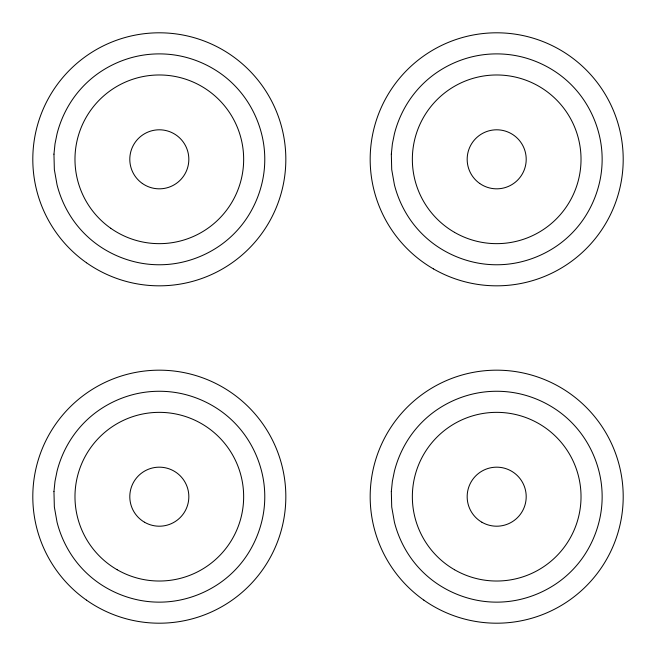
<?xml version="1.0" encoding="UTF-8"?>
<svg xmlns="http://www.w3.org/2000/svg" width="656" height="656" viewBox="0 0 656 656"><rect width="100%" height="100%" fill="white"/><g stroke="black" fill="none" stroke-linecap="round" stroke-linejoin="round"><path stroke-width="0.98" d="M53.956 154.144L54.35 169.625L57.064 184.894A108.371 108.371 0 0 0 68.921 213.528C77.703 228.37 90.257 240.924 105.108 249.715A108.306 108.306 0 0 0 133.726 261.564C150.437 265.844 168.19 265.836 184.902 261.564A108.306 108.306 0 0 0 213.52 249.715C228.37 240.924 240.924 228.37 249.706 213.528A108.371 108.371 0 0 0 261.564 184.894C265.852 168.19 265.844 150.437 261.564 133.734A108.371 108.371 0 0 0 249.698 105.116C241.777 91.766 230.855 80.229 217.915 71.66A107.371 107.371 0 0 0 184.91 57.047C168.19 52.833 150.437 52.833 133.717 57.047A107.371 107.371 0 0 0 100.721 71.66C87.765 80.229 76.85 91.774 68.921 105.116A108.371 108.371 0 0 0 57.064 133.734L55.006 143.869L53.956 154.144M53.956 491.516L54.35 506.998L57.064 522.266A108.371 108.371 0 0 0 68.921 550.892C77.703 565.743 90.257 578.297 105.108 587.087A108.306 108.306 0 0 0 133.726 598.936C150.437 603.217 168.19 603.208 184.902 598.936A108.306 108.306 0 0 0 213.52 587.079C228.37 578.297 240.924 565.743 249.706 550.901A108.371 108.371 0 0 0 261.564 522.266C265.852 505.563 265.844 487.81 261.564 471.098A108.371 108.371 0 0 0 249.698 442.488C241.777 429.139 230.855 417.601 217.915 409.032A107.371 107.371 0 0 0 184.91 394.42C168.19 390.205 150.437 390.205 133.717 394.42A107.371 107.371 0 0 0 100.721 409.032C87.765 417.593 76.85 429.147 68.921 442.488A108.371 108.371 0 0 0 57.064 471.106L55.006 481.242L53.956 491.516M391.329 154.144L391.722 169.625L394.436 184.894A108.371 108.371 0 0 0 406.294 213.528C415.076 228.37 427.63 240.924 442.48 249.715A108.306 108.306 0 0 0 471.098 261.564C487.81 265.844 505.563 265.836 522.274 261.564A108.306 108.306 0 0 0 550.892 249.715C565.743 240.924 578.297 228.37 587.079 213.528A108.371 108.371 0 0 0 598.936 184.894C603.217 168.19 603.217 150.437 598.936 133.734A108.371 108.371 0 0 0 587.071 105.116C579.15 91.766 568.227 80.229 555.279 71.66A107.371 107.371 0 0 0 522.283 57.047C505.563 52.833 487.81 52.833 471.09 57.047A107.371 107.371 0 0 0 438.093 71.66C425.137 80.229 414.223 91.774 406.294 105.116A108.371 108.371 0 0 0 394.436 133.734L392.378 143.869L391.329 154.144M391.329 491.516L391.722 506.998L394.436 522.266A108.371 108.371 0 0 0 406.294 550.892C415.076 565.743 427.63 578.297 442.48 587.087A108.306 108.306 0 0 0 471.098 598.936C487.81 603.217 505.563 603.208 522.274 598.936A108.306 108.306 0 0 0 550.892 587.079C565.743 578.297 578.297 565.743 587.079 550.901A108.371 108.371 0 0 0 598.936 522.266C603.217 505.563 603.217 487.81 598.936 471.098A108.371 108.371 0 0 0 587.071 442.488C579.15 429.139 568.227 417.601 555.279 409.032A107.371 107.371 0 0 0 522.283 394.42C505.563 390.205 487.81 390.205 471.09 394.42A107.371 107.371 0 0 0 438.093 409.032C425.137 417.593 414.223 429.147 406.294 442.488A108.371 108.371 0 0 0 394.436 471.106L392.378 481.242L391.329 491.516M144.558 522.25A29.52 29.52 0 0 0 188.838 496.682A29.52 29.52 0 0 0 144.558 471.123A29.52 29.52 0 0 0 144.558 522.25M86.469 600.125A126.518 126.518 0 0 0 285.319 508.056A126.518 126.518 0 0 0 106.157 381.882A126.518 126.518 0 0 0 86.469 600.125M117.145 569.728A84.345 84.345 0 0 0 243.655 496.682A84.345 84.345 0 0 0 117.145 423.645A84.345 84.345 0 0 0 117.145 569.728M86.469 262.753A126.518 126.518 0 0 0 285.319 170.683A126.518 126.518 0 0 0 106.157 44.51A126.518 126.518 0 0 0 86.469 262.753M110.749 228.272A84.345 84.345 0 0 0 243.319 166.895A84.345 84.345 0 0 0 123.877 82.779A84.345 84.345 0 0 0 110.749 228.272M142.319 183.45A29.52 29.52 0 0 0 188.715 161.966A29.52 29.52 0 0 0 146.911 132.528A29.52 29.52 0 0 0 142.319 183.45M433.427 268.878A126.518 126.518 0 0 0 623.2 159.318A126.518 126.518 0 0 0 433.427 49.749A126.518 126.518 0 0 0 433.427 268.878M454.518 232.355A84.345 84.345 0 0 0 581.027 159.318A84.345 84.345 0 0 0 454.518 86.272A84.345 84.345 0 0 0 454.518 232.355M479.692 183.45A29.52 29.52 0 0 0 526.087 161.966A29.52 29.52 0 0 0 484.284 132.528A29.52 29.52 0 0 0 479.692 183.45M423.842 600.125A126.518 126.518 0 0 0 622.692 508.056A126.518 126.518 0 0 0 443.53 381.882A126.518 126.518 0 0 0 423.842 600.125M454.518 569.728A84.345 84.345 0 0 0 581.027 496.682A84.345 84.345 0 0 0 454.518 423.645A84.345 84.345 0 0 0 454.518 569.728M481.922 522.25A29.52 29.52 0 0 0 526.202 496.682A29.52 29.52 0 0 0 481.922 471.123A29.52 29.52 0 0 0 481.922 522.25"/></g></svg>
